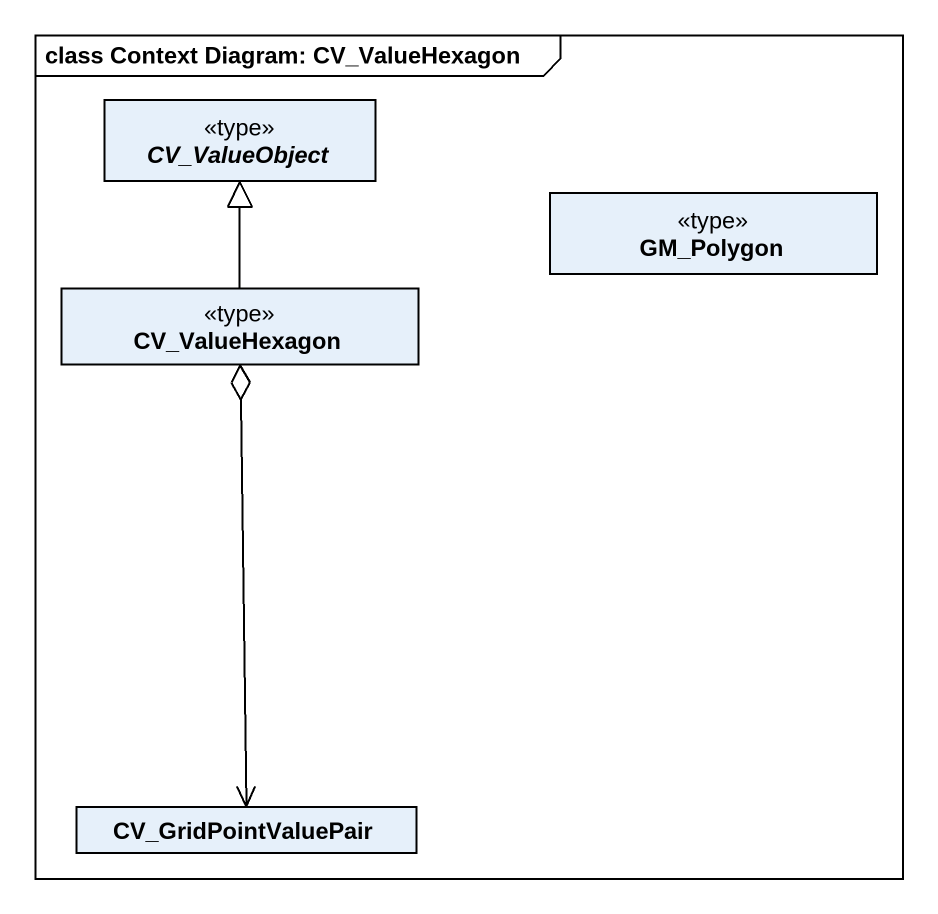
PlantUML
@startuml
mainframe class Context Diagram: CV_ValueHexagon
hide circle
hide empty members
abstract class CV_ValueObject <<type>>
class GM_Polygon <<type>>
class CV_ValueHexagon <<type>>
class CV_GridPointValuePair
CV_ValueHexagon -up-|> CV_ValueObject
CV_ValueHexagon o--> CV_GridPointValuePair
@enduml
